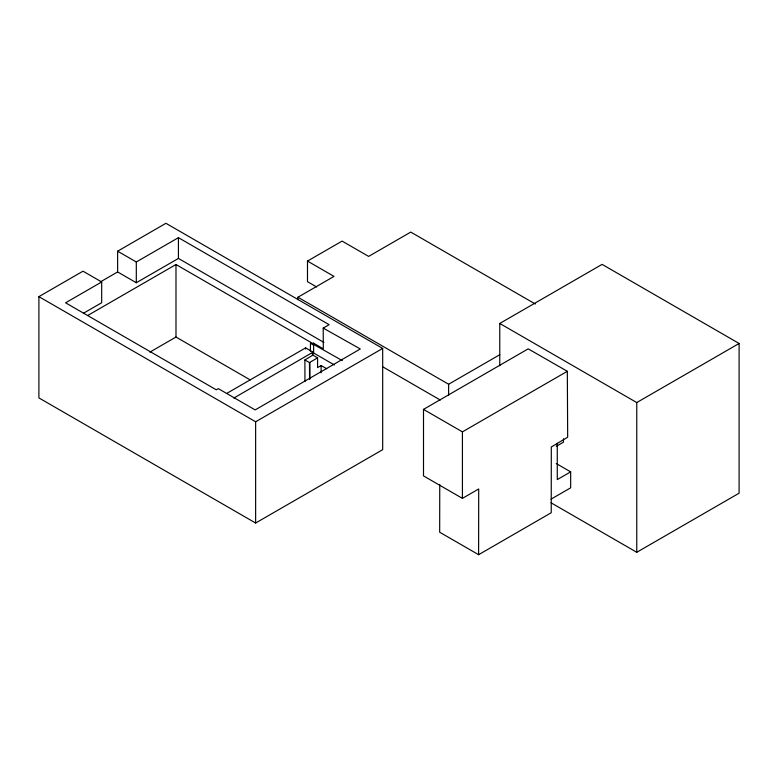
<?xml version="1.0" encoding="UTF-8"?>
<svg xmlns="http://www.w3.org/2000/svg" width="778" height="778" viewBox="0 0 778 778"><rect width="100%" height="100%" fill="white"/><g stroke="black" fill="none" stroke-linecap="round" stroke-linejoin="round"><path stroke-width="1.17" d="M439.745 484.431L439.677 532.23L478.606 554.704L551.232 512.751L551.301 447L567.677 437.217L567.327 371.291L528.184 348.855L423.504 409.384L423.504 475.903L462.424 498.367L478.703 488.973L478.606 554.704M304.947 381.473L304.898 359.951L312.892 355.108L313.009 352.142L305.628 347.873L227.293 393.094M313.009 352.142L233.799 398.073M312.892 355.108L317.58 357.841L309.479 362.577L304.898 359.951M323.891 342.408L178.425 258.422L136.306 282.745L117.624 271.95L117.624 251.197L165.938 223.296L382.679 348.427L382.679 449.684L255.631 523.03L38.9 397.908L38.9 296.642L83.003 271.182L101.685 281.967L101.685 302.73L83.635 313.145M100.313 281.947L117.624 271.95M101.685 281.967L65.595 302.807L216.294 389.817L218.326 388.64L255.174 409.918L360.302 348.972L323.21 328.083L323.298 348.797L313.408 343.117L312.766 343.487L175.984 264.52L87.729 315.479M117.624 251.197L136.306 261.982L178.425 237.669L329.123 324.669L323.21 328.083M149.882 352.123L175.984 337.049L250.244 379.927M316.675 286.985L307.485 281.685L307.485 261.077L342.106 241.092L368.636 256.409L410.755 232.087L535.293 303.994M297.925 299.656L297.925 297.235L334.015 276.394L307.485 261.077M310.432 351.374L310.432 343.331L312.766 344.673L313.408 344.304L342.32 360.613M312.027 353.902L313.622 352.988L334.404 364.979M326.731 368.782L321.12 365.543L317.58 367.586L317.58 357.841M38.9 296.642L255.631 421.773L382.679 348.427M499.768 365.718L499.768 323.454L602.094 264.374L739.1 343.468L739.1 493.194L636.764 552.283L551.009 502.773M297.925 297.235L448.624 384.244L499.816 354.69M423.504 409.384L462.424 431.858L567.327 371.291M556.328 446.3L563.466 442.186L563.466 438.743M499.768 323.454L636.764 402.557L739.1 343.468M550.98 499.184L570.682 487.816L570.653 471.867L557.272 479.588L557.272 443.285M382.698 366.778L440.251 400.018M556.241 463.532L570.653 471.867M309.576 379.032L309.479 362.577M309.693 378.974L309.625 362.499L309.625 379.469M636.764 402.557L636.764 552.283M462.424 431.858L462.424 498.367M448.624 384.244L448.624 395.146M321.12 365.543L321.12 372.808M313.622 343.788L313.622 352.988M313.408 343.117L313.408 344.304M312.766 343.487L312.766 344.673M305.628 347.873L305.628 349.059M255.631 421.773L255.631 523.03M178.425 237.669L178.425 258.422M175.984 264.52L175.984 337.049M136.306 261.982L136.306 282.745"/></g></svg>
